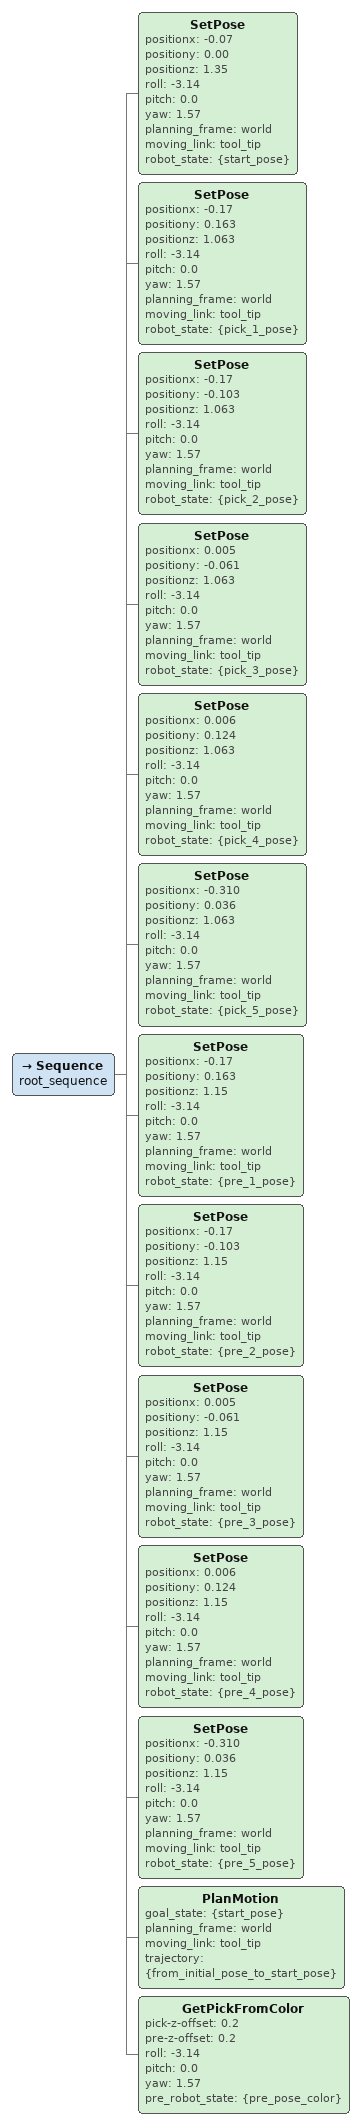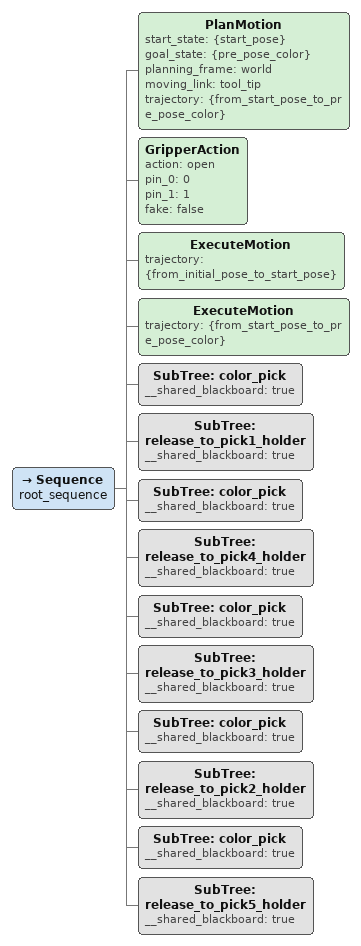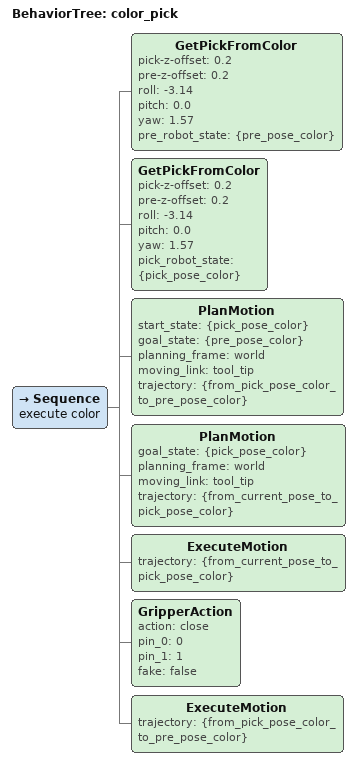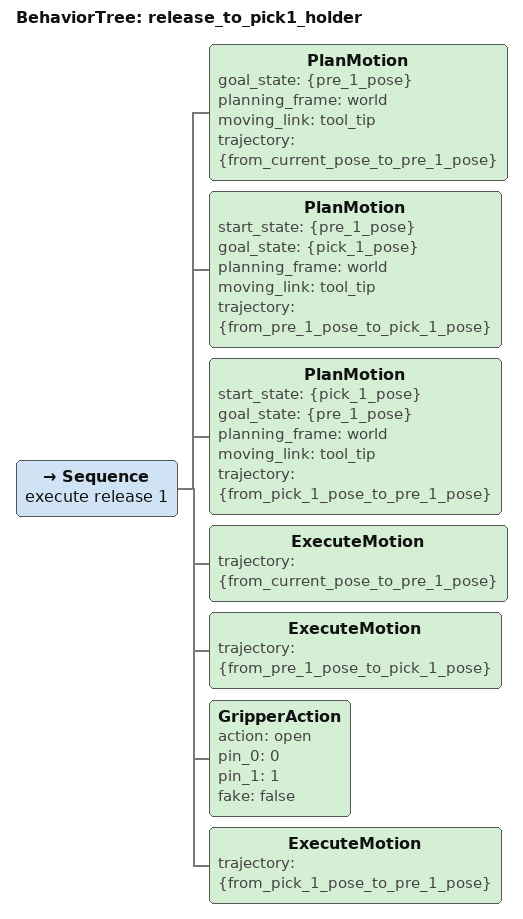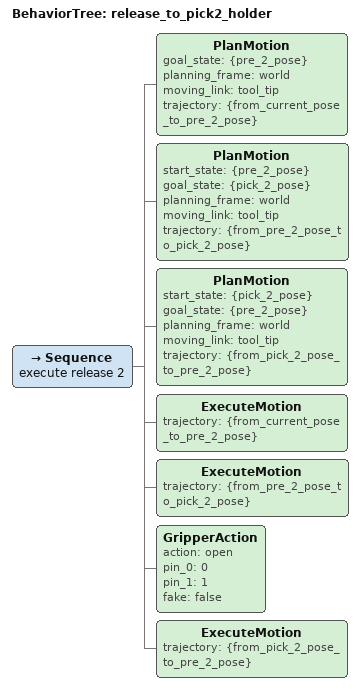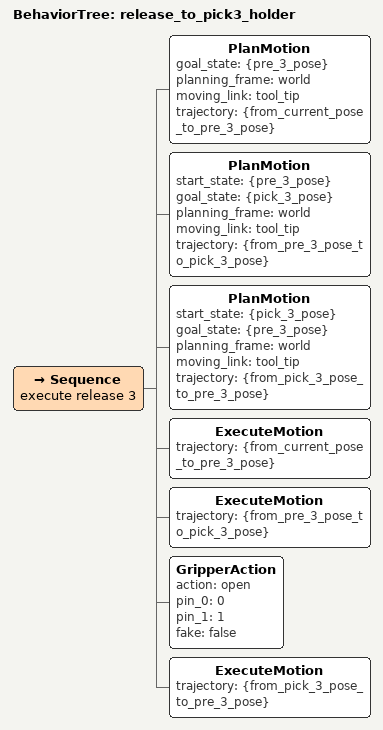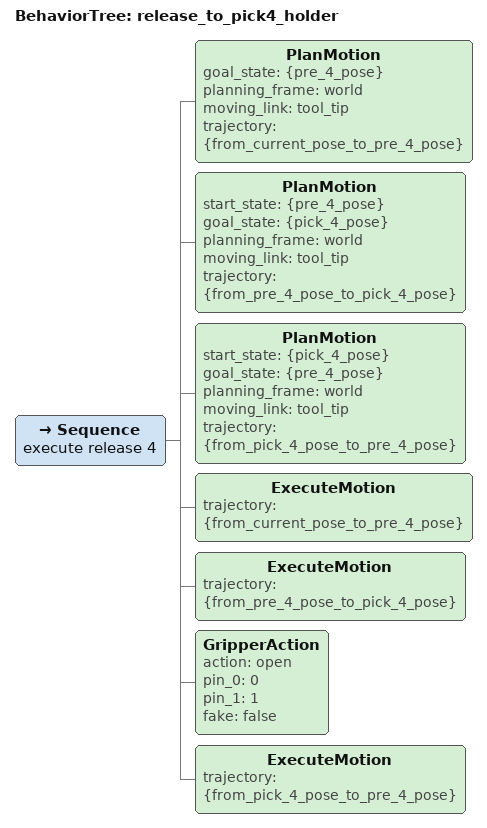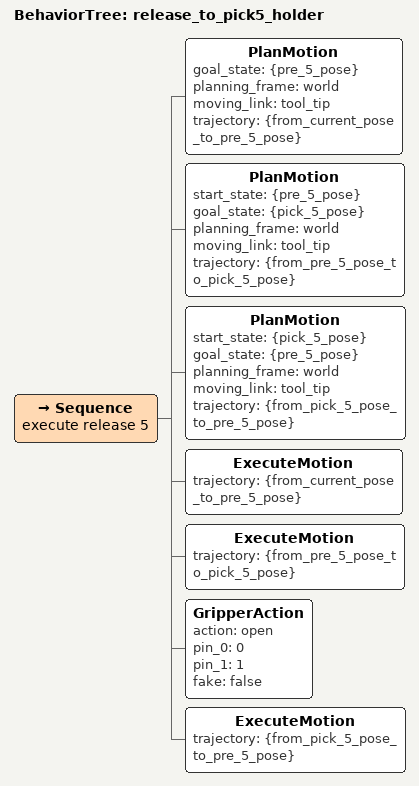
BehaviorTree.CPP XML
<Sequence name="root_sequence">
    <SetPose positionx="-0.07" positiony="0.00" positionz="1.35" roll="-3.14" pitch="0.0" yaw="1.57" planning_frame="world" moving_link="tool_tip" robot_state="{start_pose}"/>
    <SetPose positionx="-0.17" positiony="0.163" positionz="1.063" roll="-3.14" pitch="0.0" yaw="1.57" planning_frame="world" moving_link="tool_tip" robot_state="{pick_1_pose}"/>
    <SetPose positionx="-0.17" positiony="-0.103" positionz="1.063" roll="-3.14" pitch="0.0" yaw="1.57" planning_frame="world" moving_link="tool_tip" robot_state="{pick_2_pose}"/>
    <SetPose positionx="0.005" positiony="-0.061" positionz="1.063" roll="-3.14" pitch="0.0" yaw="1.57" planning_frame="world" moving_link="tool_tip" robot_state="{pick_3_pose}"/>
    <SetPose positionx="0.006" positiony="0.124" positionz="1.063" roll="-3.14" pitch="0.0" yaw="1.57" planning_frame="world" moving_link="tool_tip" robot_state="{pick_4_pose}"/>
    <SetPose positionx="-0.310" positiony="0.036" positionz="1.063" roll="-3.14" pitch="0.0" yaw="1.57" planning_frame="world" moving_link="tool_tip" robot_state="{pick_5_pose}"/>

    <SetPose positionx="-0.17" positiony="0.163" positionz="1.15" roll="-3.14" pitch="0.0" yaw="1.57" planning_frame="world" moving_link="tool_tip" robot_state="{pre_1_pose}"/>
    <SetPose positionx="-0.17" positiony="-0.103" positionz="1.15" roll="-3.14" pitch="0.0" yaw="1.57" planning_frame="world" moving_link="tool_tip" robot_state="{pre_2_pose}"/>
    <SetPose positionx="0.005" positiony="-0.061" positionz="1.15" roll="-3.14" pitch="0.0" yaw="1.57" planning_frame="world" moving_link="tool_tip" robot_state="{pre_3_pose}"/>
    <SetPose positionx="0.006" positiony="0.124" positionz="1.15" roll="-3.14" pitch="0.0" yaw="1.57" planning_frame="world" moving_link="tool_tip" robot_state="{pre_4_pose}"/>
    <SetPose positionx="-0.310" positiony="0.036" positionz="1.15" roll="-3.14" pitch="0.0" yaw="1.57" planning_frame="world" moving_link="tool_tip" robot_state="{pre_5_pose}"/>
    <PlanMotion goal_state="{start_pose}" planning_frame="world" moving_link="tool_tip" trajectory="{from_initial_pose_to_start_pose}"/>
    <GetPickFromColor pick-z-offset="0.2" pre-z-offset="0.2" roll="-3.14" pitch="0.0" yaw="1.57" pre_robot_state="{pre_pose_color}"/>
</Sequence>

<Sequence name="root_sequence">
    <PlanMotion start_state="{start_pose}" goal_state="{pre_pose_color}" planning_frame="world" moving_link="tool_tip" trajectory="{from_start_pose_to_pre_pose_color}"/>
    <GripperAction action="open" pin_0="0" pin_1="1" fake="false"/>
    <ExecuteMotion trajectory="{from_initial_pose_to_start_pose}"/>
    <ExecuteMotion trajectory="{from_start_pose_to_pre_pose_color}"/>
    <SubTree ID="color_pick" __shared_blackboard="true"/>
    <SubTree ID="release_to_pick1_holder" __shared_blackboard="true"/>
    <SubTree ID="color_pick" __shared_blackboard="true"/>
    <SubTree ID="release_to_pick4_holder" __shared_blackboard="true"/>
    <SubTree ID="color_pick" __shared_blackboard="true"/>
    <SubTree ID="release_to_pick3_holder" __shared_blackboard="true"/>
    <SubTree ID="color_pick" __shared_blackboard="true"/>
    <SubTree ID="release_to_pick2_holder" __shared_blackboard="true"/>
    <SubTree ID="color_pick" __shared_blackboard="true"/>
    <SubTree ID="release_to_pick5_holder" __shared_blackboard="true"/>
</Sequence>

<BehaviorTree ID="color_pick">
    <Sequence name="execute color">
        <GetPickFromColor pick-z-offset="0.2" pre-z-offset="0.2" roll="-3.14" pitch="0.0" yaw="1.57" pre_robot_state="{pre_pose_color}"/>
        <GetPickFromColor pick-z-offset="0.2" pre-z-offset="0.2" roll="-3.14" pitch="0.0" yaw="1.57" pick_robot_state="{pick_pose_color}"/>
        <PlanMotion start_state="{pick_pose_color}" goal_state="{pre_pose_color}" planning_frame="world" moving_link="tool_tip" trajectory="{from_pick_pose_color_to_pre_pose_color}"/>
        <PlanMotion goal_state="{pick_pose_color}" planning_frame="world" moving_link="tool_tip" trajectory="{from_current_pose_to_pick_pose_color}"/>
        <ExecuteMotion trajectory="{from_current_pose_to_pick_pose_color}"/>
        <GripperAction action="close" pin_0="0" pin_1="1" fake="false"/>
        <ExecuteMotion trajectory="{from_pick_pose_color_to_pre_pose_color}"/>
    </Sequence>
</BehaviorTree>

<BehaviorTree ID="release_to_pick1_holder">
    <Sequence name="execute release 1">
        <PlanMotion goal_state="{pre_1_pose}" planning_frame="world" moving_link="tool_tip" trajectory="{from_current_pose_to_pre_1_pose}"/>
        <PlanMotion start_state="{pre_1_pose}" goal_state="{pick_1_pose}" planning_frame="world" moving_link="tool_tip" trajectory="{from_pre_1_pose_to_pick_1_pose}"/>
        <PlanMotion start_state="{pick_1_pose}" goal_state="{pre_1_pose}" planning_frame="world" moving_link="tool_tip" trajectory="{from_pick_1_pose_to_pre_1_pose}"/>
        <ExecuteMotion trajectory="{from_current_pose_to_pre_1_pose}"/>
        <ExecuteMotion trajectory="{from_pre_1_pose_to_pick_1_pose}"/>
        <GripperAction action="open" pin_0="0" pin_1="1" fake="false"/>
        <ExecuteMotion trajectory="{from_pick_1_pose_to_pre_1_pose}"/>
    </Sequence>
</BehaviorTree>

<BehaviorTree ID="release_to_pick2_holder">
    <Sequence name="execute release 2">
        <PlanMotion goal_state="{pre_2_pose}" planning_frame="world" moving_link="tool_tip" trajectory="{from_current_pose_to_pre_2_pose}"/>
        <PlanMotion start_state="{pre_2_pose}" goal_state="{pick_2_pose}" planning_frame="world" moving_link="tool_tip" trajectory="{from_pre_2_pose_to_pick_2_pose}"/>
        <PlanMotion start_state="{pick_2_pose}" goal_state="{pre_2_pose}" planning_frame="world" moving_link="tool_tip" trajectory="{from_pick_2_pose_to_pre_2_pose}"/>
        <ExecuteMotion trajectory="{from_current_pose_to_pre_2_pose}"/>
        <ExecuteMotion trajectory="{from_pre_2_pose_to_pick_2_pose}"/>
        <GripperAction action="open" pin_0="0" pin_1="1" fake="false"/>
        <ExecuteMotion trajectory="{from_pick_2_pose_to_pre_2_pose}"/>
    </Sequence>
</BehaviorTree>

<BehaviorTree ID="release_to_pick3_holder">
    <Sequence name="execute release 3">
        <PlanMotion goal_state="{pre_3_pose}" planning_frame="world" moving_link="tool_tip" trajectory="{from_current_pose_to_pre_3_pose}"/>
        <PlanMotion start_state="{pre_3_pose}" goal_state="{pick_3_pose}" planning_frame="world" moving_link="tool_tip" trajectory="{from_pre_3_pose_to_pick_3_pose}"/>
        <PlanMotion start_state="{pick_3_pose}" goal_state="{pre_3_pose}" planning_frame="world" moving_link="tool_tip" trajectory="{from_pick_3_pose_to_pre_3_pose}"/>
        <ExecuteMotion trajectory="{from_current_pose_to_pre_3_pose}"/>
        <ExecuteMotion trajectory="{from_pre_3_pose_to_pick_3_pose}"/>
        <GripperAction action="open" pin_0="0" pin_1="1" fake="false"/>
        <ExecuteMotion trajectory="{from_pick_3_pose_to_pre_3_pose}"/>
    </Sequence>
</BehaviorTree>

<BehaviorTree ID="release_to_pick4_holder">
    <Sequence name="execute release 4">
        <PlanMotion goal_state="{pre_4_pose}" planning_frame="world" moving_link="tool_tip" trajectory="{from_current_pose_to_pre_4_pose}"/>
        <PlanMotion start_state="{pre_4_pose}" goal_state="{pick_4_pose}" planning_frame="world" moving_link="tool_tip" trajectory="{from_pre_4_pose_to_pick_4_pose}"/>
        <PlanMotion start_state="{pick_4_pose}" goal_state="{pre_4_pose}" planning_frame="world" moving_link="tool_tip" trajectory="{from_pick_4_pose_to_pre_4_pose}"/>
        <ExecuteMotion trajectory="{from_current_pose_to_pre_4_pose}"/>
        <ExecuteMotion trajectory="{from_pre_4_pose_to_pick_4_pose}"/>
        <GripperAction action="open" pin_0="0" pin_1="1" fake="false"/>
        <ExecuteMotion trajectory="{from_pick_4_pose_to_pre_4_pose}"/>
    </Sequence>
</BehaviorTree>

<BehaviorTree ID="release_to_pick5_holder">
    <Sequence name="execute release 5">
        <PlanMotion goal_state="{pre_5_pose}" planning_frame="world" moving_link="tool_tip" trajectory="{from_current_pose_to_pre_5_pose}"/>
        <PlanMotion start_state="{pre_5_pose}" goal_state="{pick_5_pose}" planning_frame="world" moving_link="tool_tip" trajectory="{from_pre_5_pose_to_pick_5_pose}"/>
        <PlanMotion start_state="{pick_5_pose}" goal_state="{pre_5_pose}" planning_frame="world" moving_link="tool_tip" trajectory="{from_pick_5_pose_to_pre_5_pose}"/>
        <ExecuteMotion trajectory="{from_current_pose_to_pre_5_pose}"/>
        <ExecuteMotion trajectory="{from_pre_5_pose_to_pick_5_pose}"/>
        <GripperAction action="open" pin_0="0" pin_1="1" fake="false"/>
        <ExecuteMotion trajectory="{from_pick_5_pose_to_pre_5_pose}"/>
    </Sequence>
</BehaviorTree>
